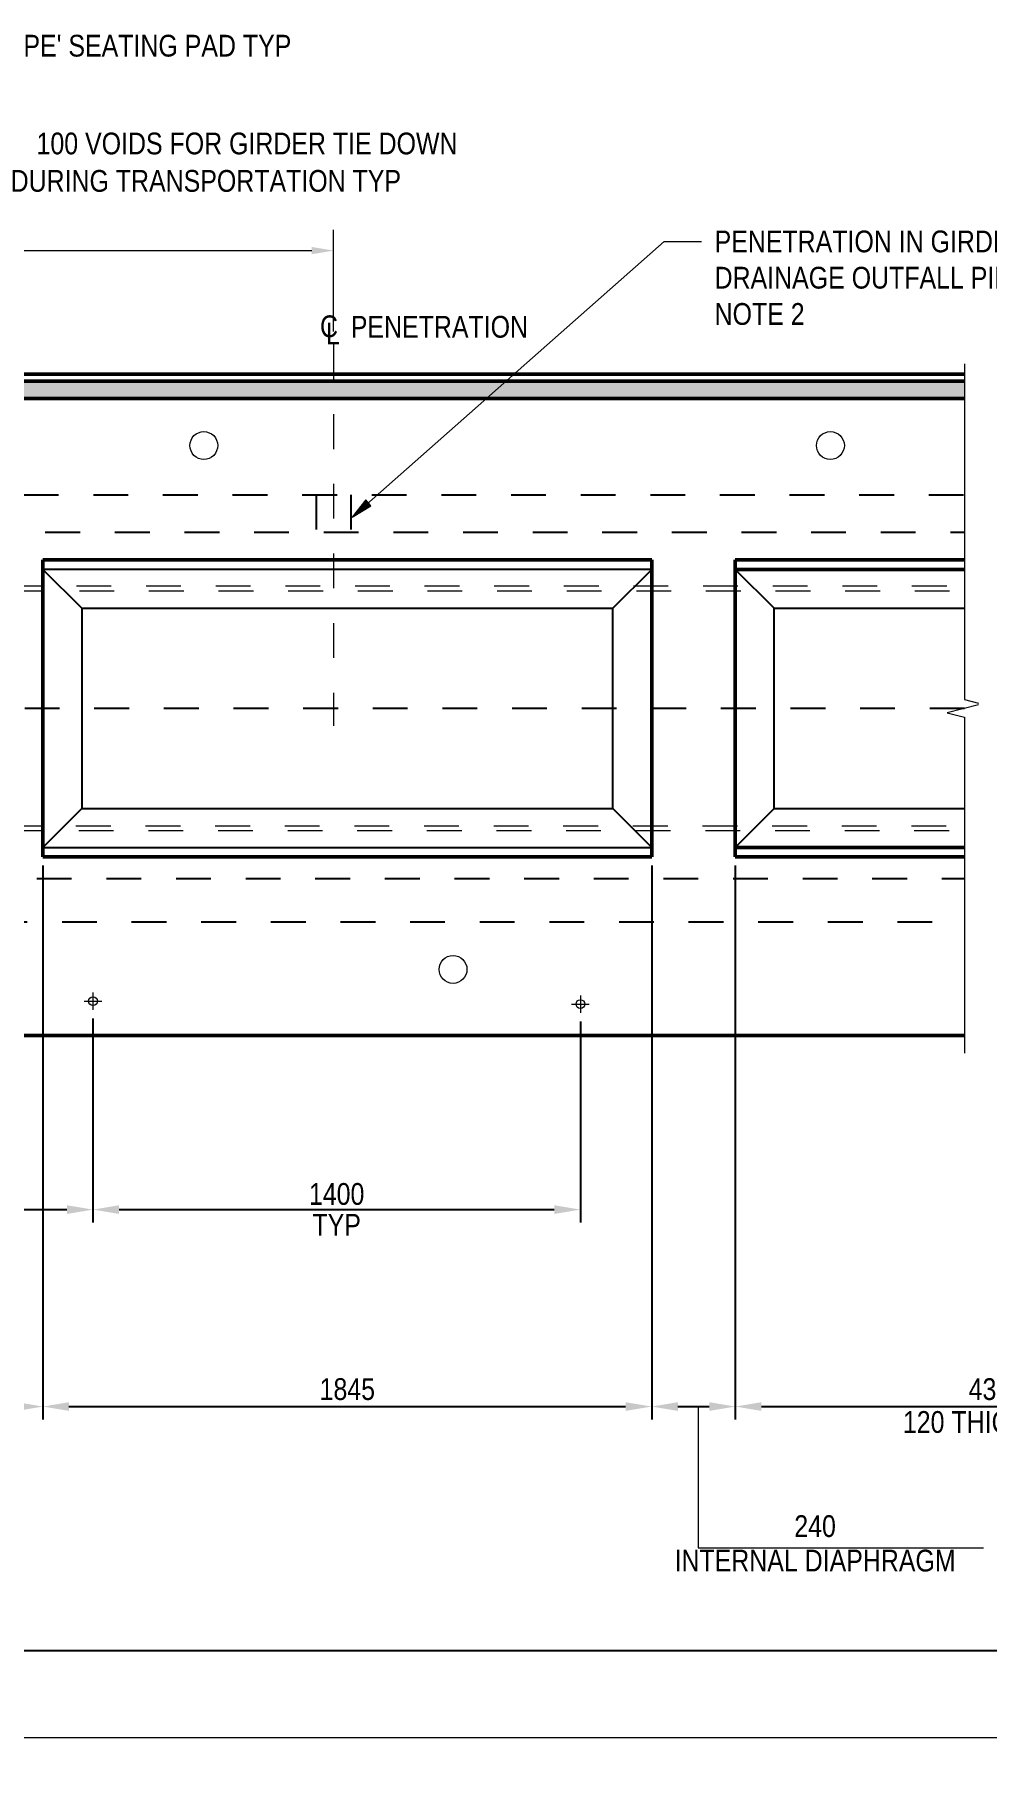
# Model space of a CAD drawing. Header units: metres. Extents: x 17.8 to 37.4, y 3.4 to 57.8.
# Drawn here: x 20.703 to 23.438, y 46.643 to 51.596 of the extents above; entities that cross this region are included whole.
import ezdxf

# ---------------------------------------------------------------- set-up
doc = ezdxf.new("R2010")
doc.units = ezdxf.units.M
doc.linetypes.add('JacobsCenter', pattern=[0.015, 0.009, -0.0015, 0.003, -0.0015])
doc.linetypes.add('JacobsDash', pattern=[0.0045, 0.003, -0.0015])
doc.layers.get('Defpoints').update_dxf_attribs({"color": 41})
for name, color, linetype, lineweight in [('A-ANNO-DIMS', 7, 'Continuous', 9), ('A-ANNO-NOTE', 7, 'Continuous', 9), ('A-DETL', 7, 'Continuous', 13), ('A-DETL-GENF', 7, 'Continuous', 9), ('G-ANNO-TEXT', 7, 'Continuous', 9)]:
    doc.layers.add(name, color=color, linetype=linetype, lineweight=lineweight)
doc.styles.add('Arial Narrow', font='ARIALN.TTF', dxfattribs={"height": 0.0625})
doc.styles.add('Arial Narrow_2', font='ARIALN.TTF', dxfattribs={"height": 0.0025})
doc.dimstyles.new('____ddd____', dxfattribs={"dimscale": 0.3048, "dimtxt": 0.063964, "dimasz": 0.246063, "dimexe": 0.123031, "dimexo": 0.082021, "dimgap": 0.04101, "dimtad": 1, "dimdec": 0, "dimlfac": 1000, "dimzin": 0, "dimdsep": 46, "dimtxsty": 'Arial Narrow', "dimsah": 1, "dimcen": 0.09, "dimaunit": 1, "dimadec": 4, "dimazin": 0, "dimtfac": 1, "dimtdec": 4, "dimtix": 1, "dimtmove": 0, "dimatfit": 3, "dimfxl": 1, "dimtvp": 1, "dimtolj": 1, "dimtzin": 0, "dimarcsym": 2})
doc.dimstyles.new('____ddd_____1', dxfattribs={"dimscale": 0.3048, "dimtxt": 0.063964, "dimasz": 0.246063, "dimexe": 0.123031, "dimexo": 0.082021, "dimgap": 0.04101, "dimtad": 1, "dimdec": 0, "dimlfac": 1000, "dimzin": 0, "dimdsep": 46, "dimtxsty": 'Arial Narrow', "dimsah": 1, "dimcen": 0.09, "dimaunit": 1, "dimadec": 4, "dimazin": 0, "dimtfac": 1, "dimtdec": 4, "dimtix": 1, "dimtmove": 2, "dimatfit": 3, "dimfxl": 1, "dimtvp": 1, "dimtolj": 1, "dimtzin": 0, "dimarcsym": 2})
doc.dimstyles.new('Dimension_Standard_O__mm_', dxfattribs={"dimscale": 0.3048, "dimtxt": 0.063964, "dimasz": 0.205052, "dimexe": 0.19685, "dimexo": 0.123031, "dimgap": 0.123031, "dimtad": 1, "dimdec": 0, "dimlfac": 1000, "dimzin": 0, "dimdsep": 46, "dimtxsty": 'Arial Narrow', "dimsah": 1, "dimcen": 0.09, "dimaunit": 1, "dimadec": 4, "dimazin": 0, "dimtfac": 1, "dimtdec": 4, "dimtix": 1, "dimtmove": 0, "dimatfit": 3, "dimfxl": 1, "dimtvp": 1, "dimtfill": 1, "dimtolj": 1, "dimtzin": 0, "dimlwd": 18, "dimlwe": 18, "dimarcsym": 2})

# ---------------------------------------------------------------- blocks, each defined once
blk = doc.blocks.new('CS_DET_BreakLine_ViewScale - Std Break-5078610-DRG-2873092 - 1815 SUPER-T GIRDER_CONCRETE_EDGE GIRDERS_PLAN')
at = {"layer": 'A-DETL-GENF'}
for p, q in [((0.9275, 0.05), (0.915, 0)), ((0.95, -0.0399), (0.9275, 0.05)), ((0.915, 0), (-0.05, 0)), ((0.965, 0), (0.955, -0.0399)), ((1.93, 0), (0.965, 0))]:
    blk.add_line(p, q, dxfattribs=at)
blk = doc.blocks.new('DIMBLOCK8-DRG-2873092 - 1815 SUPER-T GIRDER_CONCRETE_EDGE GIRDERS_PLAN')
at = {"layer": 'A-ANNO-DIMS', "color": 0, "lineweight": -2, "transparency": 16777216}
for p, q in [((19.971, 48.7729), (19.971, 48.1826)), ((20.871, 48.7688), (20.871, 48.1826)), ((20.046, 48.2201), (20.796, 48.2201))]:
    blk.add_line(p, q, dxfattribs=at)
at = {"layer": 'A-ANNO-DIMS', "color": 0, "transparency": 16777216}
for points in [[(20.046, 48.2326), (20.046, 48.2076), (19.971, 48.2201)], [(20.796, 48.2326), (20.796, 48.2076), (20.871, 48.2201)]]:
    blk.add_solid(points, dxfattribs=at)
at = {"layer": 'Defpoints', "color": 0, "transparency": 16777216}
for p in [(19.971, 48.7979), (20.871, 48.7938), (20.871, 48.2201)]:
    blk.add_point(p, dxfattribs=at)
at = {"layer": 'A-ANNO-DIMS', "color": 0, "transparency": 16777216, "insert": (20.421, 48.2646), "char_height": 0.0625, "width": 0.142549, "attachment_point": 5, "style": 'Arial Narrow'}
blk.add_mtext('\\A1;900', dxfattribs=at)
blk = doc.blocks.new('DIMBLOCK9-DRG-2873092 - 1815 SUPER-T GIRDER_CONCRETE_EDGE GIRDERS_PLAN')
at = {"layer": 'A-ANNO-DIMS', "color": 0, "lineweight": -2, "transparency": 16777216}
for p, q in [((20.871, 48.7688), (20.871, 48.1826)), ((22.271, 48.7606), (22.271, 48.1826)), ((20.946, 48.2201), (22.196, 48.2201))]:
    blk.add_line(p, q, dxfattribs=at)
at = {"layer": 'A-ANNO-DIMS', "color": 0, "transparency": 16777216}
for points in [[(20.946, 48.2326), (20.946, 48.2076), (20.871, 48.2201)], [(22.196, 48.2326), (22.196, 48.2076), (22.271, 48.2201)]]:
    blk.add_solid(points, dxfattribs=at)
at = {"layer": 'Defpoints', "color": 0, "transparency": 16777216}
for p in [(20.871, 48.7938), (22.271, 48.7856), (22.271, 48.2201)]:
    blk.add_point(p, dxfattribs=at)
at = {"layer": 'A-ANNO-DIMS', "color": 0, "transparency": 16777216, "char_height": 0.0625, "width": 0.190066, "attachment_point": 5, "style": 'Arial Narrow'}
for s, insert in [('\\A1;1400', (21.571, 48.2646)), ('\\A1;TYP', (21.571, 48.1764))]:
    blk.add_mtext(s, dxfattribs=dict(at, insert=insert))
blk = doc.blocks.new('DIMBLOCK10-DRG-2873092 - 1815 SUPER-T GIRDER_CONCRETE_EDGE GIRDERS_PLAN')
at = {"layer": 'A-ANNO-DIMS', "color": 0, "lineweight": -2, "transparency": 16777216}
for p, q in [((19.2271, 49.6349), (19.2271, 47.6169)), ((20.7271, 49.2083), (20.7271, 47.6169)), ((19.3021, 47.6544), (20.6521, 47.6544))]:
    blk.add_line(p, q, dxfattribs=at)
at = {"layer": 'A-ANNO-DIMS', "color": 0, "transparency": 16777216}
for points in [[(19.3021, 47.6669), (19.3021, 47.6419), (19.2271, 47.6544)], [(20.6521, 47.6669), (20.6521, 47.6419), (20.7271, 47.6544)]]:
    blk.add_solid(points, dxfattribs=at)
at = {"layer": 'Defpoints', "color": 0, "transparency": 16777216}
for p in [(19.2271, 49.6599), (20.7271, 49.2333), (20.7271, 47.6544)]:
    blk.add_point(p, dxfattribs=at)
at = {"layer": 'A-ANNO-DIMS', "color": 0, "transparency": 16777216, "char_height": 0.0625, "width": 0.497095, "attachment_point": 5, "style": 'Arial Narrow'}
for s, insert in [('\\A1;1500', (19.9771, 47.6988)), ('\\A1;END BLOCK', (19.9771, 47.6096))]:
    blk.add_mtext(s, dxfattribs=dict(at, insert=insert))
blk = doc.blocks.new('DIMBLOCK11-DRG-2873092 - 1815 SUPER-T GIRDER_CONCRETE_EDGE GIRDERS_PLAN')
at = {"layer": 'A-ANNO-DIMS', "color": 0, "lineweight": -2, "transparency": 16777216}
for p, q in [((20.7271, 49.2083), (20.7271, 47.6169)), ((22.4761, 49.2083), (22.4761, 47.6169)), ((20.8021, 47.6544), (22.4011, 47.6544))]:
    blk.add_line(p, q, dxfattribs=at)
at = {"layer": 'A-ANNO-DIMS', "color": 0, "transparency": 16777216}
for points in [[(20.8021, 47.6669), (20.8021, 47.6419), (20.7271, 47.6544)], [(22.4011, 47.6669), (22.4011, 47.6419), (22.4761, 47.6544)]]:
    blk.add_solid(points, dxfattribs=at)
at = {"layer": 'Defpoints', "color": 0, "transparency": 16777216}
for p in [(20.7271, 49.2333), (22.4761, 49.2333), (22.4761, 47.6544)]:
    blk.add_point(p, dxfattribs=at)
at = {"layer": 'A-ANNO-DIMS', "color": 0, "transparency": 16777216, "insert": (21.6016, 47.7041), "char_height": 0.0625, "width": 0.190066, "attachment_point": 5, "style": 'Arial Narrow'}
blk.add_mtext('\\A1;1845\u200e', dxfattribs=at)
blk = doc.blocks.new('DIMBLOCK12-DRG-2873092 - 1815 SUPER-T GIRDER_CONCRETE_EDGE GIRDERS_PLAN')
at = {"layer": 'A-ANNO-DIMS', "color": 0, "lineweight": -2, "transparency": 16777216}
for p, q in [((22.4761, 49.2083), (22.4761, 47.6169)), ((22.7161, 49.2083), (22.7161, 47.6169)), ((22.5511, 47.6544), (22.6411, 47.6544))]:
    blk.add_line(p, q, dxfattribs=at)
at = {"layer": 'A-ANNO-DIMS', "color": 0, "transparency": 16777216}
for points in [[(22.5511, 47.6669), (22.5511, 47.6419), (22.4761, 47.6544)], [(22.6411, 47.6669), (22.6411, 47.6419), (22.7161, 47.6544)]]:
    blk.add_solid(points, dxfattribs=at)
at = {"layer": 'Defpoints', "color": 0, "transparency": 16777216}
for p in [(22.4761, 49.2333), (22.7161, 49.2333), (22.7161, 47.6544)]:
    blk.add_point(p, dxfattribs=at)
at = {"layer": 'A-ANNO-DIMS', "color": 0, "transparency": 16777216, "insert": (22.9453, 47.3105), "char_height": 0.0625, "width": 0.971041, "attachment_point": 5, "line_spacing_factor": 0.974696, "style": 'Arial Narrow'}
blk.add_mtext('\\A1;240', dxfattribs=at)
at = {"layer": 'A-ANNO-DIMS', "color": 0, "transparency": 16777216, "insert": (22.9453, 47.2115), "char_height": 0.0625, "width": 0.971041, "attachment_point": 5, "style": 'Arial Narrow'}
blk.add_mtext('\\A1;INTERNAL DIAPHRAGM', dxfattribs=at)
blk = doc.blocks.new('DIMBLOCK13-DRG-2873092 - 1815 SUPER-T GIRDER_CONCRETE_EDGE GIRDERS_PLAN')
at = {"layer": 'A-ANNO-DIMS', "color": 0, "lineweight": -2, "transparency": 16777216}
for p, q in [((22.7161, 49.2083), (22.7161, 47.6169)), ((24.2161, 49.2083), (24.2161, 47.6169)), ((22.7911, 47.6544), (24.1411, 47.6544))]:
    blk.add_line(p, q, dxfattribs=at)
at = {"layer": 'A-ANNO-DIMS', "color": 0, "transparency": 16777216}
for points in [[(22.7911, 47.6669), (22.7911, 47.6419), (22.7161, 47.6544)], [(24.1411, 47.6669), (24.1411, 47.6419), (24.2161, 47.6544)]]:
    blk.add_solid(points, dxfattribs=at)
at = {"layer": 'Defpoints', "color": 0, "transparency": 16777216}
for p in [(22.7161, 49.2333), (24.2161, 49.2333), (24.2161, 47.6544)]:
    blk.add_point(p, dxfattribs=at)
at = {"layer": 'A-ANNO-DIMS', "color": 0, "transparency": 16777216, "char_height": 0.0625, "width": 0.645736, "attachment_point": 5, "style": 'Arial Narrow'}
for s, insert in [('\\A1;4395\u200e', (23.4661, 47.7041)), ('\\A1;120 THICK WEB', (23.4661, 47.6096))]:
    blk.add_mtext(s, dxfattribs=dict(at, insert=insert))
blk = doc.blocks.new('DIMBLOCK33-DRG-2873092 - 1815 SUPER-T GIRDER_CONCRETE_EDGE GIRDERS_PLAN')
at = {"layer": 'A-ANNO-DIMS', "color": 0, "lineweight": -2, "transparency": 16777216}
for p, q in [((19.2271, 49.6349), (19.2271, 46.9159)), ((35.9079, 49.6349), (35.9079, 46.9159)), ((19.3021, 46.9534), (35.8329, 46.9534))]:
    blk.add_line(p, q, dxfattribs=at)
at = {"layer": 'A-ANNO-DIMS', "color": 0, "transparency": 16777216}
for points in [[(19.3021, 46.9659), (19.3021, 46.9409), (19.2271, 46.9534)], [(35.8329, 46.9659), (35.8329, 46.9409), (35.9079, 46.9534)]]:
    blk.add_solid(points, dxfattribs=at)
at = {"layer": 'Defpoints', "color": 0, "transparency": 16777216}
for p in [(19.2271, 49.6599), (35.9079, 49.6599), (35.9079, 46.9534)]:
    blk.add_point(p, dxfattribs=at)
at = {"layer": 'A-ANNO-DIMS', "color": 0, "transparency": 16777216, "insert": (27.5675, 46.9972), "char_height": 0.0625, "width": 0.264386, "attachment_point": 5, "style": 'Arial Narrow'}
blk.add_mtext("\\A1;DIM 'L'", dxfattribs=at)
blk = doc.blocks.new('DIMBLOCK85-DRG-2873092 - 1815 SUPER-T GIRDER_CONCRETE_EDGE GIRDERS_PLAN')
at = {"layer": 'A-ANNO-DIMS', "color": 0, "lineweight": 18, "transparency": 16777216}
for p, q in [((19.2271, 49.6224), (19.2271, 46.6434)), ((28.1351, 48.9589), (28.1351, 46.6434)), ((19.2896, 46.7034), (28.0726, 46.7034))]:
    blk.add_line(p, q, dxfattribs=at)
at = {"layer": 'A-ANNO-DIMS', "color": 0, "transparency": 16777216}
for points in [[(19.2896, 46.7138), (19.2896, 46.693), (19.2271, 46.7034)], [(28.0726, 46.7138), (28.0726, 46.693), (28.1351, 46.7034)]]:
    blk.add_solid(points, dxfattribs=at)
at = {"layer": 'Defpoints', "color": 0, "transparency": 16777216}
for p in [(19.2271, 49.6599), (28.1351, 48.9964), (28.1351, 46.7034)]:
    blk.add_point(p, dxfattribs=at)
at = {"layer": 'A-ANNO-DIMS', "color": 0, "lineweight": 18, "transparency": 16777216, "insert": (23.6811, 46.7781), "char_height": 0.0625, "width": 0.237582, "attachment_point": 5, "style": 'Arial Narrow', "bg_fill": 3, "box_fill_scale": 1.1, "bg_fill_color": 256, "bg_fill_true_color": 13158600, "bg_fill_transparency": 0}
blk.add_mtext('\\A1;17770\u200e', dxfattribs=at)
blk = doc.blocks.new('CS_Annot_Centreline Symbol2 - CS_Annot_Centreline Symbol-5074296-DRG-2873092 - 1815 SUPER-T GIRDER_CONCRETE_EDGE GIRDERS_PLAN')
at = {"layer": 'A-ANNO-NOTE', "char_height": 0.0025, "attachment_point": 1, "style": 'Arial Narrow_2'}
for s, insert, width in [('C  ', (-0.00109, 0.00476), 0.0044093), ('L', (-0.00041, 0.00392), 0.0019241)]:
    blk.add_mtext(s, dxfattribs=dict(at, insert=insert, width=width))
blk = doc.blocks.new('DIMBLOCK87-DRG-2873092 - 1815 SUPER-T GIRDER_CONCRETE_EDGE GIRDERS_PLAN')
at = {"layer": 'A-ANNO-DIMS', "color": 0, "lineweight": 18, "transparency": 16777216}
for p, q in [((18.6832, 50.8078), (18.6832, 51.0348)), ((21.5621, 50.7423), (21.5621, 51.0348)), ((18.7457, 50.9748), (21.4996, 50.9748))]:
    blk.add_line(p, q, dxfattribs=at)
at = {"layer": 'A-ANNO-DIMS', "color": 0, "transparency": 16777216}
for points in [[(18.7457, 50.9852), (18.7457, 50.9644), (18.6832, 50.9748)], [(21.4996, 50.9852), (21.4996, 50.9644), (21.5621, 50.9748)]]:
    blk.add_solid(points, dxfattribs=at)
at = {"layer": 'Defpoints', "color": 0, "transparency": 16777216}
for p in [(21.5621, 50.9748), (18.6832, 50.7703), (21.5621, 50.7048)]:
    blk.add_point(p, dxfattribs=at)
at = {"layer": 'A-ANNO-DIMS', "color": 0, "lineweight": 18, "transparency": 16777216, "insert": (20.1227, 51.0496), "char_height": 0.0625, "width": 0.190066, "attachment_point": 5, "style": 'Arial Narrow', "bg_fill": 3, "box_fill_scale": 1.1, "bg_fill_color": 256, "bg_fill_true_color": 13158600, "bg_fill_transparency": 0}
blk.add_mtext('\\A1;2750\u200e', dxfattribs=at)

msp = doc.modelspace()

# ---------------------------------------------------------------- hatches: boundary and pattern name
at = {"layer": 'A-DETL-GENF', "true_color": 0xd8d8d8}
msp.add_hatch(color=254, dxfattribs=at).paths.add_polyline_path([(18.7120652, 50.5499406), (23.3748544, 50.5499406), (23.3748544, 50.5999406), (18.6831977, 50.5999406)])
at = {"layer": 'G-ANNO-TEXT'}
msp.add_hatch(color=256, dxfattribs=at).paths.add_polyline_path([(21.6150833, 50.2088642), (21.6692223, 50.2419802), (21.6546309, 50.2584997)])

# ---------------------------------------------------------------- linework, layer by layer
at = {"layer": 'A-DETL', "linetype": 'JacobsCenter'}
msp.add_line((21.562107, 50.7048356), (21.562107, 49.6098356), dxfattribs=at)
at = {"layer": 'A-DETL', "lineweight": 50}
for p, q in [((18.6715835, 50.6199406), (23.3748544, 50.6199406)), ((18.683221, 50.5999406), (23.3748544, 50.5999406)), ((23.3748544, 50.5499406), (18.7120885, 50.5499406)), ((20.7270991, 50.0869387), (20.7270991, 49.2332725)), ((22.4760991, 50.0869387), (20.7270991, 50.0869387)), ((22.4760991, 49.2332725), (22.4760991, 50.0869387)), ((22.7160991, 50.0869387), (22.7160991, 49.2332725)), ((22.7160991, 50.0869387), (23.3748544, 50.0869387)), ((22.7160991, 50.0592402), (23.3748544, 50.0592402)), ((20.7270991, 49.2332725), (22.4760991, 49.2332725)), ((22.7160991, 49.260641), (23.3748544, 49.260641)), ((22.7160991, 49.2332725), (23.3748544, 49.2332725)), ((19.7710401, 48.7199406), (23.3748544, 48.7199406))]:
    msp.add_line(p, q, dxfattribs=at)
at = {"layer": 'A-DETL', "lineweight": 25}
for p, q in [((22.1447397, 50.5499406), (22.1447397, 50.5549406)), ((20.7270991, 50.0592402), (20.8390991, 49.947365)), ((22.4760991, 50.0592402), (20.7270991, 50.0592402)), ((22.3640991, 49.947365), (22.4760991, 50.0592402)), ((22.7160991, 50.0592402), (22.8280991, 49.947365)), ((20.8390991, 49.947365), (22.3640991, 49.947365)), ((20.8390991, 49.947365), (20.8390991, 49.3725161)), ((22.3640991, 49.3725161), (22.3640991, 49.947365)), ((22.8280991, 49.3725161), (22.8280991, 49.947365)), ((22.8280991, 49.947365), (23.3748544, 49.947365)), ((20.8390991, 49.3725161), (20.7270991, 49.260641)), ((20.8390991, 49.3725161), (22.3640991, 49.3725161)), ((22.4760991, 49.260641), (22.3640991, 49.3725161)), ((22.8280991, 49.3725161), (22.7160991, 49.260641)), ((22.8280991, 49.3725161), (23.3748544, 49.3725161)), ((20.7270991, 49.260641), (22.4760991, 49.260641))]:
    msp.add_line(p, q, dxfattribs=at)
at = {"layer": 'A-DETL', "linetype": 'JacobsDash', "lineweight": 25}
for p, q in [((18.8720886, 50.2734406), (23.3748544, 50.2734406)), ((21.512107, 50.2734406), (21.512107, 50.1663356)), ((21.612107, 50.2734406), (21.612107, 50.1663356)), ((18.9340662, 50.1663356), (23.3748544, 50.1663356)), ((19.5097123, 49.1715474), (23.3748544, 49.1715474)), ((19.5821069, 49.0464406), (23.3748544, 49.0464406))]:
    msp.add_line(p, q, dxfattribs=at)
at = {"layer": 'A-DETL', "color": 8, "linetype": 'JacobsDash', "lineweight": 18, "true_color": 0x808080}
for p, q in [((19.0236737, 50.0114826), (23.3748544, 50.0114826)), ((19.0319058, 49.9972565), (23.3748544, 49.9972565)), ((19.4220986, 49.3229548), (23.3748544, 49.3229548)), ((19.4303307, 49.3087287), (23.3748544, 49.3087287))]:
    msp.add_line(p, q, dxfattribs=at)
at = {"layer": 'A-DETL', "linetype": 'JacobsCenter', "lineweight": 25}
msp.add_line((23.3748543, 49.6599406), (17.9965473, 49.6599406), dxfattribs=at)
at = {"layer": 'A-DETL', "linetype": 'JacobsCenter', "lineweight": 9}
for p, q in [((20.8710401, 48.8437637), (20.8710401, 48.7937637)), ((22.2710401, 48.8355697), (22.2710401, 48.7855697)), ((20.8460402, 48.818764), (20.8960402, 48.818764)), ((22.2460402, 48.81057), (22.2960402, 48.81057))]:
    msp.add_line(p, q, dxfattribs=at)
at = {"layer": 'A-DETL', "lineweight": 18}
for p, q in [((22.6093861, 47.6531333), (22.6093861, 47.2481333)), ((22.6093861, 47.2481333), (23.4293861, 47.2481333))]:
    msp.add_line(p, q, dxfattribs=at)
at = {"layer": 'A-DETL'}
for centre in [(21.1894344, 50.4149406), (22.9894344, 50.4149406), (21.9053208, 48.9099406)]:
    msp.add_circle(centre, 0.04, dxfattribs=at)
at = {"layer": 'A-DETL', "lineweight": 18}
for centre in [(20.8710402, 48.8187645), (22.2710402, 48.8105705)]:
    msp.add_circle(centre, 0.0125, dxfattribs=at)
at = {"layer": 'G-ANNO-TEXT'}
for p, q in [((22.5120813, 51.001164), (22.6191576, 51.001164)), ((21.6546309, 50.2584997), (21.6150833, 50.2088642)), ((21.6150833, 50.2088642), (21.6692223, 50.2419802)), ((21.6692223, 50.2419802), (21.6546309, 50.2584997))]:
    msp.add_line(p, q, dxfattribs=at)

# ---------------------------------------------------------------- block references
at = {"layer": 'A-ANNO-NOTE', "xscale": 25, "yscale": 25, "zscale": 25}
msp.add_blockref('CS_Annot_Centreline Symbol2 - CS_Annot_Centreline Symbol-5074296-DRG-2873092 - 1815 SUPER-T GIRDER_CONCRETE_EDGE GIRDERS_PLAN', (21.5504173, 50.6695913), dxfattribs=at)
at = {"layer": 'A-DETL-GENF', "rotation": 90.00000000000017}
msp.add_blockref('CS_DET_BreakLine_ViewScale - Std Break-5078610-DRG-2873092 - 1815 SUPER-T GIRDER_CONCRETE_EDGE GIRDERS_PLAN', (23.3748544, 48.7199406), dxfattribs=at)

# ---------------------------------------------------------------- texts
at = {"layer": 'A-ANNO-NOTE', "insert": (21.6116718, 50.7872518), "char_height": 0.0625, "attachment_point": 1, "style": 'Arial Narrow', "bg_fill": 3, "box_fill_scale": 1, "bg_fill_color": 256, "bg_fill_true_color": 13158600, "bg_fill_transparency": 0}
msp.add_mtext('PENETRATION', dxfattribs=at)
at = {"layer": 'G-ANNO-TEXT', "char_height": 0.0625, "attachment_point": 1, "style": 'Arial Narrow', "bg_fill": 3, "box_fill_scale": 1, "bg_fill_color": 256, "bg_fill_transparency": 0}
for s, insert in [("'HDPE' SEATING PAD TYP", (20.5542196, 51.5946747)), ('100 VOIDS FOR GIRDER TIE DOWN ', (20.7088979, 51.3137848)), ('DURING TRANSPORTATION TYP', (20.6344838, 51.2062978)), ('PENETRATION IN GIRDER WEB FOR ', (22.6566576, 51.032414)), ('DRAINAGE OUTFALL PIPE REFER ', (22.6566576, 50.9282343)), ('NOTE 2', (22.6566576, 50.8240546))]:
    msp.add_mtext(s, dxfattribs=dict(at, insert=insert))

# ---------------------------------------------------------------- dimensions: what is measured, and where the dimension line sits
at = {"layer": 'A-ANNO-DIMS'}
for base, p1, p2, text, override, picture, middle in [((20.7270991, 47.654393), (19.2270977, 49.6599406), (20.7270991, 49.2332725), '<>\\XEND BLOCK', {"dimpost": '<>', "dimfxl": 1.559503}, 'DIMBLOCK10-DRG-2873092 - 1815 SUPER-T GIRDER_CONCRETE_EDGE GIRDERS_PLAN', (19.9770984, 47.654393)), ((35.9079433, 46.9533826), (19.2270977, 49.6599406), (35.9079433, 49.6599406), "DIM 'L'", {"dimpost": '<>', "dimfxl": 16.680846}, 'DIMBLOCK33-DRG-2873092 - 1815 SUPER-T GIRDER_CONCRETE_EDGE GIRDERS_PLAN', (27.5675205, 46.9971539)), ((22.4760991, 47.654393), (20.7270991, 49.2332725), (22.4760991, 49.2332725), '1845\u200e', {"dimpost": '<>', "dimfxl": 1.749}, 'DIMBLOCK11-DRG-2873092 - 1815 SUPER-T GIRDER_CONCRETE_EDGE GIRDERS_PLAN', (21.6015991, 47.7041329)), ((24.2160991, 47.654393), (22.7160991, 49.2332725), (24.2160991, 49.2332725), '4395\u200e\\X120 THICK WEB', {"dimpost": '<>', "dimfxl": 1.5}, 'DIMBLOCK13-DRG-2873092 - 1815 SUPER-T GIRDER_CONCRETE_EDGE GIRDERS_PLAN', (23.4660991, 47.654393)), ((22.2710401, 48.2201431), (20.8710401, 48.7937637), (22.2710401, 48.7855697), '<>\\XTYP', {"dimpost": '<>', "dimfxl": 1.400024}, 'DIMBLOCK9-DRG-2873092 - 1815 SUPER-T GIRDER_CONCRETE_EDGE GIRDERS_PLAN', (21.5710401, 48.2201431))]:
    dim = msp.add_linear_dim(base=base, p1=p1, p2=p2, text=text, dimstyle='____ddd____', override=override, dxfattribs=at)
    dim.commit()
    dim.dimension.update_dxf_attribs({"geometry": picture, "text_midpoint": middle})
dim = msp.add_linear_dim(base=(22.7160991, 47.654393), p1=(22.4760991, 49.2332725), p2=(22.7160991, 49.2332725), text='<>\\XINTERNAL DIAPHRAGM', dimstyle='____ddd_____1', override={"dimpost": '<>', "dimfxl": 0.24}, dxfattribs=at)
dim.commit()
dim.dimension.update_dxf_attribs({"geometry": 'DIMBLOCK12-DRG-2873092 - 1815 SUPER-T GIRDER_CONCRETE_EDGE GIRDERS_PLAN', "text_midpoint": (22.9452668, 47.256296), "dimtype": 160})
dim = msp.add_linear_dim(base=(20.8710401, 48.2201431), p1=(19.9710401, 48.7978607), p2=(20.8710401, 48.7937637), dimstyle='____ddd____', override={"dimpost": '<>', "dimfxl": 0.900009}, dxfattribs=at)
dim.commit()
dim.dimension.update_dxf_attribs({"geometry": 'DIMBLOCK8-DRG-2873092 - 1815 SUPER-T GIRDER_CONCRETE_EDGE GIRDERS_PLAN', "text_midpoint": (20.4210401, 48.2645539)})

# ---------------------------------------------------------------- next in the draw order: linework, layer by layer
at = {"layer": 'G-ANNO-TEXT'}
msp.add_line((21.6150833, 50.2088642), (22.5120813, 51.001164), dxfattribs=at)

# ---------------------------------------------------------------- next in the draw order: dimensions: what is measured, and where the dimension line sits
at = {"layer": 'A-ANNO-DIMS', "lineweight": 18}
for base, p1, p2, text, override, picture, middle in [((21.562107, 50.9748191), (18.683221, 50.7702884), (21.562107, 50.7048356), '2750\u200e', {"dimpost": '<>', "dimfxl": 2.87963}, 'DIMBLOCK87-DRG-2873092 - 1815 SUPER-T GIRDER_CONCRETE_EDGE GIRDERS_PLAN', (20.122664, 51.0495591)), ((28.1351027, 46.7033826), (19.2270977, 49.6599406), (28.1351027, 48.9964406), '17770\u200e', {"dimpost": '<>', "dimfxl": 8.932681}, 'DIMBLOCK85-DRG-2873092 - 1815 SUPER-T GIRDER_CONCRETE_EDGE GIRDERS_PLAN', (23.6811002, 46.7781226))]:
    dim = msp.add_linear_dim(base=base, p1=p1, p2=p2, text=text, dimstyle='Dimension_Standard_O__mm_', override=override, dxfattribs=at)
    dim.commit()
    dim.dimension.update_dxf_attribs({"geometry": picture, "text_midpoint": middle})

doc.saveas('drawing.dxf')
